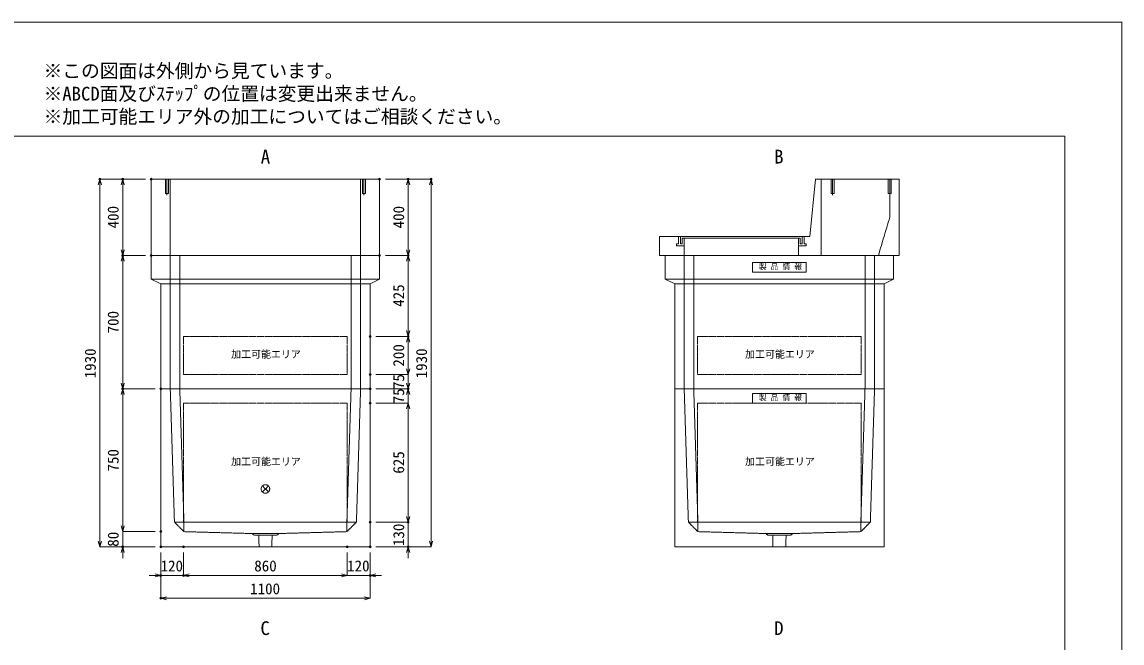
# Model space of a CAD drawing. Units: millimetres, scale not verified. Extents: x -4455 to 4455, y -3150 to 3150.
# Drawn here: x -1324 to 4455, y -109 to 3150 of the extents above; entities that cross this region are included whole.
import ezdxf
from ezdxf.enums import TextEntityAlignment as Align

# ---------------------------------------------------------------- set-up
doc = ezdxf.new("R2010")
doc.units = ezdxf.units.MM
doc.header["$LTSCALE"] = 20
doc.header["$PDMODE"] = 32
doc.header["$PDSIZE"] = 10
doc.linetypes.add('LONG_DASHED1', pattern=[7, 6, -1])
doc.linetypes.add('LONG_DOUBLE_CHAIN', pattern=[21.8, 18, -1, 0.6, -0.6, 0.6, -1])
for name, color, linetype, lineweight in [('0-0_D-TTL', 7, 'Continuous', 9), ('0-1_Defpoints', 7, 'Continuous', 9), ('0-3_D-TTL-TXT', 7, 'Continuous', 9), ('0-4_D-STR-TXT', 7, 'Continuous', 9), ('0-5_D-STR-DIM', 3, 'Continuous', 9), ('0-6_0', 7, 'Continuous', 9), ('0-7_D-STR', 7, 'Continuous', 9), ('0-9_D-STR-STR4', 134, 'LONG_DASHED1', 9), ('0-A_D-STR-STR2', 1, 'LONG_DASHED1', 9), ('0-B_D-STR-STR1', 7, 'LONG_DASHED1', 9), ('0-C_D-STR-STR5', 1, 'LONG_DOUBLE_CHAIN', 9)]:
    doc.layers.add(name, color=color, linetype=linetype, lineweight=lineweight)
doc.styles.add('ＭＳ ゴシック', font='')
doc.styles.get('ＭＳ ゴシック').set_extended_font_data('MS Gothic')

# ---------------------------------------------------------------- blocks, each defined once
blk = doc.blocks.new('A$C4DE05FD1')
at = {"layer": '0-0_D-TTL', "color": 134}
for p, q in [((4000, 76000), (114800, 76000)), ((114800, 76000), (114800, 4000))]:
    blk.add_line(p, q, dxfattribs=at)
at = {"layer": '0-1_Defpoints', "color": 134}
for p, q in [((0, 84000), (118800, 84000)), ((118800, 84000), (118800, 0))]:
    blk.add_line(p, q, dxfattribs=at)
at = {"layer": '0-3_D-TTL-TXT', "style": 'ＭＳ ゴシック'}
for s, p in [('※この図面は外側から見ています。', (43260.9, 79815.7)), ('※ABCD面及びｽﾃｯﾌﾟの位置は変更出来ません。', (43260.9, 78215.7)), ('※加工可能エリア外の加工についてはご相談ください。', (43260.9, 76615.7))]:
    blk.add_text(s, height=962.2, dxfattribs=at).set_placement(p, align=Align.BOTTOM_LEFT)
blk = doc.blocks.new('_Open30')
at = {"layer": '0-6_0'}
blk.add_line((0, 0), (-20, 0), dxfattribs=at)
blk.add_lwpolyline([(-20, 5.36), (0, 0), (-20, -5.36)], dxfattribs=at)
blk = doc.blocks.new('A$C31CA379A')
at = {"layer": '0-4_D-STR-TXT', "style": 'ＭＳ ゴシック'}
for s, p in [('A', (-325.9, -2190.5)), ('B', (35638.6, -2190.5)), ('C', (-351.4, -35190.5)), ('D', (35638.6, -35190.5))]:
    blk.add_text(s, height=962.2, dxfattribs=at).set_placement(p, align=Align.BOTTOM_LEFT)
blk = doc.blocks.new('A$C737D46CD')
at = {"layer": '0-B_D-STR-STR1', "linetype": 'Continuous'}
blk.add_lwpolyline([(-2820, 0), (2820, 0), (2820, -1000), (-2820, -1000)], close=True, dxfattribs=at)
at = {"layer": '0-B_D-STR-STR1', "style": 'ＭＳ ゴシック'}
blk.add_text('製 品 情 報', height=577.3, dxfattribs=at).set_placement((-2149.6, -882.5), align=Align.BOTTOM_LEFT)
blk = doc.blocks.new('A$C531455C1')
at = {"layer": '0-7_D-STR'}
for p, q in [((-11000, 0), (11000, 0)), ((-11000, -16600), (-11000, 0)), ((11000, -16600), (11000, 0)), ((-11000, -16600), (11000, -16600))]:
    blk.add_line(p, q, dxfattribs=at)
at = {"layer": '0-7_D-STR', "linetype": 'LONG_DASHED1'}
for p, q in [((-10000, 0), (-9560, -14000)), ((-9000, 0), (-8560, -14000)), ((9000, 0), (8560, -14000)), ((10000, 0), (9560, -14000)), ((-8560, -15000), (-9560, -14000)), ((9560, -14000), (-9560, -14000)), ((-8560, -15000), (-8560, -14000)), ((-8560, -15000), (-1400, -15200)), ((8560, -15000), (1400, -15200)), ((8560, -15000), (9560, -14000)), ((8560, -15000), (8560, -14000)), ((-1200, -15380), (-1400, -15200)), ((1400, -15200), (-1400, -15200)), ((1200, -15380), (-1200, -15380)), ((-666, -16600), (-705, -15380)), ((666, -16600), (705, -15380)), ((1200, -15380), (1400, -15200))]:
    blk.add_line(p, q, dxfattribs=at)
at = {"layer": '0-C_D-STR-STR5'}
for p, q in [((8600, -1500), (8600, -14000)), ((8600, -14000), (-8600, -14000))]:
    blk.add_line(p, q, dxfattribs=at)
blk.add_lwpolyline([(8600, -1500), (-8600, -1500), (-8600, -14000)], dxfattribs=at)
at = {"layer": '0-B_D-STR-STR1'}
blk.add_blockref('A$C737D46CD', (0, -500), dxfattribs=at)
blk = doc.blocks.new('A$C26864796')
at = {"layer": '0-7_D-STR'}
for p, q in [((-12000, 8000), (12000, 8000)), ((-12000, 8000), (-12000, 0)), ((12000, 8000), (12000, 0)), ((-12000, 0), (12000, 0))]:
    blk.add_line(p, q, dxfattribs=at)
at = {"layer": '0-7_D-STR', "linetype": 'LONG_DASHED1'}
for p, q in [((-10000, 8000), (-10000, 0)), ((10000, 8000), (10000, 0))]:
    blk.add_line(p, q, dxfattribs=at)
at = {"layer": '0-A_D-STR-STR2'}
for p, q in [((-10350, 6340), (-10350, 8000)), ((10350, 6340), (10350, 8000))]:
    blk.add_line(p, q, dxfattribs=at)
for points in [[(-10510, 8000), (-10510, 6500), (-10190, 6500), (-10190, 8000)], [(10510, 8000), (10510, 6500), (10190, 6500), (10190, 8000)]]:
    blk.add_lwpolyline(points, dxfattribs=at)
blk = doc.blocks.new('A$C0AB33FE7')
at = {"layer": '0-7_D-STR'}
for p, q in [((3200, 2000), (3800, 8000)), ((12600, 8000), (3800, 8000)), ((12600, 0), (12600, 8000)), ((-12600, 2000), (3200, 2000)), ((-12600, 0), (-12600, 2000)), ((-12600, 0), (12600, 0))]:
    blk.add_line(p, q, dxfattribs=at)
at = {"layer": '0-7_D-STR', "linetype": 'LONG_DASHED1'}
for p, q in [((4400, 8000), (4400, 0)), ((11600, 4000), (11600, 8000)), ((11600, 4000), (10400, 0)), ((-10000, 0), (-10000, 1800)), ((2000, 1800), (2000, 0))]:
    blk.add_line(p, q, dxfattribs=at)
at = {"layer": '0-9_D-STR-STR4'}
for points in [[(-10600, 2000), (-10600, 1200), (-10800, 1200), (-10800, 1000), (-10000, 1000)], [(-10000, 1800), (-10200, 1800), (-10200, 1200), (-10400, 1200), (-10400, 2000)], [(-10000, 1800), (2000, 1800), (2200, 1800)], [(2600, 2000), (2600, 1200), (2800, 1200), (2800, 1000), (2000, 1000)], [(2200, 1800), (2200, 1200), (2400, 1200), (2400, 2000)]]:
    blk.add_lwpolyline(points, dxfattribs=at)
at = {"layer": '0-A_D-STR-STR2'}
for p, q in [((5595.6, 6340), (5595.6, 8000)), ((11600, 6340), (11600, 8000))]:
    blk.add_line(p, q, dxfattribs=at)
for points in [[(5755.6, 8000), (5755.6, 6500), (5435.6, 6500), (5435.6, 8000)], [(11760, 8000), (11760, 6500), (11440, 6500), (11440, 8000)]]:
    blk.add_lwpolyline(points, dxfattribs=at)
blk = doc.blocks.new('A$C43537a1f')
at = {"layer": '0-7_D-STR'}
for p, q in [((12000, 14000), (-12000, 14000)), ((-12000, 11500), (-12000, 14000)), ((12000, 11500), (12000, 14000)), ((-12000, 11500), (-11000, 11000)), ((-12000, 11500), (12000, 11500)), ((-11000, 0), (-11000, 11000)), ((11000, 11000), (-11000, 11000)), ((12000, 11500), (11000, 11000)), ((11000, 0), (11000, 11000)), ((11000, 0), (-11000, 0))]:
    blk.add_line(p, q, dxfattribs=at)
at = {"layer": '0-7_D-STR', "linetype": 'LONG_DASHED1'}
for p, q in [((-10000, 14000), (-10000, 0)), ((-9000, 14000), (-9000, 0)), ((9000, 14000), (9000, 0)), ((10000, 14000), (10000, 0))]:
    blk.add_line(p, q, dxfattribs=at)
at = {"layer": '0-C_D-STR-STR5'}
for p, q in [((8600, 5500), (8600, 1500)), ((8600, 1500), (-8600, 1500))]:
    blk.add_line(p, q, dxfattribs=at)
blk.add_lwpolyline([(8600, 5500), (-8600, 5500), (-8600, 1500)], dxfattribs=at)
blk = doc.blocks.new('A$C82063184')
at = {"layer": '0-7_D-STR'}
for p, q in [((12000, 14000), (-12000, 14000)), ((-12000, 11500), (-12000, 14000)), ((12000, 11500), (12000, 14000)), ((-12000, 11500), (-11000, 11000)), ((-12000, 11500), (12000, 11500)), ((-11000, 0), (-11000, 11000)), ((11000, 11000), (-11000, 11000)), ((12000, 11500), (11000, 11000)), ((11000, 0), (11000, 11000)), ((11000, 0), (-11000, 0))]:
    blk.add_line(p, q, dxfattribs=at)
at = {"layer": '0-7_D-STR', "linetype": 'LONG_DASHED1'}
for p, q in [((-10000, 14000), (-10000, 0)), ((-9000, 14000), (-9000, 0)), ((9000, 14000), (9000, 0)), ((10000, 14000), (10000, 0))]:
    blk.add_line(p, q, dxfattribs=at)
at = {"layer": '0-C_D-STR-STR5'}
for p, q in [((8600, 5500), (8600, 1500)), ((8600, 1500), (-8600, 1500))]:
    blk.add_line(p, q, dxfattribs=at)
blk.add_lwpolyline([(8600, 5500), (-8600, 5500), (-8600, 1529)], dxfattribs=at)
at = {"layer": '0-B_D-STR-STR1'}
blk.add_blockref('A$C737D46CD', (0, 13250), dxfattribs=at)
blk = doc.blocks.new('A$C7CE826D1')
at = {"layer": '0-7_D-STR'}
for p, q in [((-11000, 0), (11000, 0)), ((-11000, -16600), (-11000, 0)), ((11000, -16600), (11000, 0)), ((-11000, -16600), (11000, -16600))]:
    blk.add_line(p, q, dxfattribs=at)
at = {"layer": '0-7_D-STR', "linetype": 'LONG_DASHED1'}
for p, q in [((-10000, 0), (-9560, -14000)), ((-9000, 0), (-8560, -14000)), ((9000, 0), (8560, -14000)), ((10000, 0), (9560, -14000)), ((-8560, -15000), (-9560, -14000)), ((9560, -14000), (-9560, -14000)), ((-8560, -15000), (-8560, -14000)), ((-8560, -15000), (-1400, -15200)), ((8560, -15000), (1400, -15200)), ((8560, -15000), (9560, -14000)), ((8560, -15000), (8560, -14000)), ((-1200, -15380), (-1400, -15200)), ((1400, -15200), (-1400, -15200)), ((1200, -15380), (-1200, -15380)), ((-666, -16600), (-705, -15380)), ((666, -16600), (705, -15380)), ((1200, -15380), (1400, -15200))]:
    blk.add_line(p, q, dxfattribs=at)
at = {"layer": '0-C_D-STR-STR5'}
for p, q in [((8600, -1500), (-8600, -1500)), ((-8600, -1500), (-8600, -14000)), ((8600, -1500), (8600, -14000)), ((8600, -14000), (-8600, -14000))]:
    blk.add_line(p, q, dxfattribs=at)
blk = doc.blocks.new('A$C1C640AAB')
at = {"layer": '0-C_D-STR-STR5'}
for p, q in [((-318.2, -318.2), (318.2, 318.2)), ((-318.2, 318.2), (318.2, -318.2))]:
    blk.add_line(p, q, dxfattribs=at)
blk.add_circle((0, 0), 450, dxfattribs=at)
blk = doc.blocks.new('A$Cc8208e51')
at = {"layer": '0-7_D-STR'}
blk.add_blockref('A$C7CE826D1', (0, 0), dxfattribs=at)
at = {"layer": '0-C_D-STR-STR5'}
blk.add_blockref('A$C1C640AAB', (0, -10520), dxfattribs=at)
blk = doc.blocks.new('A$C88b85db4')
at = {"layer": '0-7_D-STR'}
blk.add_blockref('A$Cc8208e51', (0, 0), dxfattribs=at)

msp = doc.modelspace()

# ---------------------------------------------------------------- linework, layer by layer
at = {"layer": '0-1_Defpoints'}
for p in [(-915, 2325), (-795, 2325), (-645, 2325), (555, 2325), (705, 2325), (825, 2325), (-795, 1925), (-645, 1925), (-645, 1925), (555, 1925), (555, 1925), (705, 1925), (505, 1500), (705, 1500), (505, 1300), (-795, 1225), (-595, 1225), (505, 1225), (505, 1225), (705, 1225), (705, 1225), (505, 1150), (505, 525), (705, 525), (-595, 475), (-795, 395), (-595, 395), (-595, 395), (-475, 395), (385, 395), (505, 395), (505, 395), (705, 395), (-595, 245), (-475, 245), (505, 245), (-595, 125)]:
    msp.add_point(p, dxfattribs=at)
at = {"layer": '0-5_D-STR-DIM'}
for p, q in [((-675, 2325), (-915, 2325)), ((-675, 2325), (-795, 2325)), ((585, 2325), (705, 2325)), ((585, 2325), (825, 2325)), ((-915, 425), (-915, 2295)), ((-795, 1955), (-795, 2295)), ((705, 1955), (705, 2295)), ((825, 425), (825, 2295)), ((-675, 1925), (-795, 1925)), ((-675, 1925), (-795, 1925)), ((585, 1925), (705, 1925)), ((585, 1925), (705, 1925)), ((-795, 1255), (-795, 1895)), ((705, 1530), (705, 1895)), ((535, 1500), (705, 1500)), ((535, 1500), (705, 1500)), ((705, 1330), (705, 1470)), ((705, 1330), (705, 1360)), ((535, 1300), (705, 1300)), ((535, 1300), (705, 1300)), ((705, 1300), (705, 1225)), ((705, 1255), (705, 1285)), ((-625, 1225), (-795, 1225)), ((-625, 1225), (-795, 1225)), ((535, 1225), (705, 1225)), ((535, 1225), (705, 1225)), ((705, 1150), (705, 1225)), ((-795, 505), (-795, 1195)), ((705, 1195), (705, 1165)), ((535, 1150), (705, 1150)), ((535, 1150), (705, 1150)), ((705, 1120), (705, 1090)), ((705, 1120), (705, 555)), ((705, 555), (705, 585)), ((-795, 505), (-795, 535)), ((535, 525), (705, 525)), ((535, 525), (705, 525)), ((705, 525), (705, 395)), ((-625, 475), (-795, 475)), ((-625, 475), (-795, 475)), ((-795, 475), (-795, 395)), ((-625, 395), (-915, 395)), ((-625, 395), (-795, 395)), ((-795, 365), (-795, 335)), ((-595, 365), (-595, 125)), ((-595, 365), (-595, 245)), ((-475, 365), (-475, 245)), ((-475, 365), (-475, 245)), ((385, 365), (385, 245)), ((385, 365), (385, 245)), ((505, 365), (505, 245)), ((505, 365), (505, 125)), ((535, 395), (825, 395)), ((535, 395), (705, 395)), ((705, 365), (705, 335)), ((-625, 245), (-655, 245)), ((-475, 245), (-595, 245)), ((355, 245), (-445, 245)), ((-445, 245), (-415, 245)), ((355, 245), (325, 245)), ((385, 245), (505, 245)), ((535, 245), (565, 245)), ((475, 125), (-565, 125))]:
    msp.add_line(p, q, dxfattribs=at)

# ---------------------------------------------------------------- block references
at = {"layer": '0-0_D-TTL', "xscale": 0.075, "yscale": 0.075}
msp.add_blockref('A$C4DE05FD1', (-4455, -3150), dxfattribs=at)
at = {"layer": '0-4_D-STR-TXT', "xscale": 0.075, "yscale": 0.075}
msp.add_blockref('A$C31CA379A', (-45, 2550), dxfattribs=at)
at = {"layer": '0-5_D-STR-DIM', "xscale": 1.5, "yscale": 1.5}
for p, rotation in [((-915, 2325), 90), ((-795, 2325), 90), ((705, 2325), 90), ((825, 2325), 90), ((-795, 1925), 270), ((-795, 1925), 90), ((705, 1925), 270), ((705, 1925), 90), ((705, 1500), 270), ((705, 1500), 90), ((705, 1300), 270), ((705, 1300), 270), ((-795, 1225), 270), ((-795, 1225), 90), ((705, 1225), 270), ((705, 1225), 90), ((705, 1150), 90), ((705, 1150), 90), ((705, 525), 270), ((705, 525), 270), ((-795, 475), 270), ((-795, 475), 270), ((-915, 395), 270), ((825, 395), 270), ((-795, 395), 90), ((705, 395), 90), ((-475, 245), 180), ((-475, 245), 180), ((505, 245), 180), ((-595, 125), 180)]:
    msp.add_blockref('_Open30', p, dxfattribs=dict(at, rotation=rotation))
for p in [(-595, 245), (385, 245), (385, 245), (505, 125)]:
    msp.add_blockref('_Open30', p, dxfattribs=at)
at = {"layer": '0-7_D-STR', "xscale": 0.05, "yscale": 0.05}
for name, p in [('A$C26864796', (-45, 1925)), ('A$C0AB33FE7', (2655, 1925)), ('A$C43537a1f', (-45, 1225)), ('A$C82063184', (2655, 1225)), ('A$C88b85db4', (-45, 1225)), ('A$C531455C1', (2655, 1225))]:
    msp.add_blockref(name, p, dxfattribs=at)

# ---------------------------------------------------------------- texts
at = {"layer": '0-5_D-STR-DIM', "style": 'ＭＳ ゴシック'}
for s, p in [('400', (-798.9, 2066.8)), ('400', (701.1, 2066.8)), ('425', (701.1, 1655.08)), ('700', (-798.9, 1515.6)), ('200', (701.1, 1341.2)), ('1930', (-918.9, 1279.72)), ('1930', (821.1, 1279.72)), ('75', (701.1, 1223.38)), ('75', (701.1, 1148.38)), ('750', (-798.9, 790.6)), ('625', (701.1, 779.18)), ('80', (-798.9, 395.85)), ('130', (701.1, 399.22))]:
    msp.add_text(s, height=57.77, rotation=90, dxfattribs=at).set_placement(p, align=Align.BOTTOM_LEFT)
for s, p in [('120', (-595.78, 248.9)), ('860', (-103.65, 248.9)), ('120', (384.22, 248.9)), ('1100', (-125.28, 128.9))]:
    msp.add_text(s, height=57.77, dxfattribs=at).set_placement(p, align=Align.BOTTOM_LEFT)
at = {"layer": '0-C_D-STR-STR5', "style": 'ＭＳ ゴシック'}
for p in [(-225.48, 1375.47), (2474.52, 1375.47), (-225.48, 812.25), (2474.52, 812.25)]:
    msp.add_text('加工可能エリア', height=38.42, dxfattribs=at).set_placement(p, align=Align.BOTTOM_LEFT)

doc.saveas('drawing.dxf')
